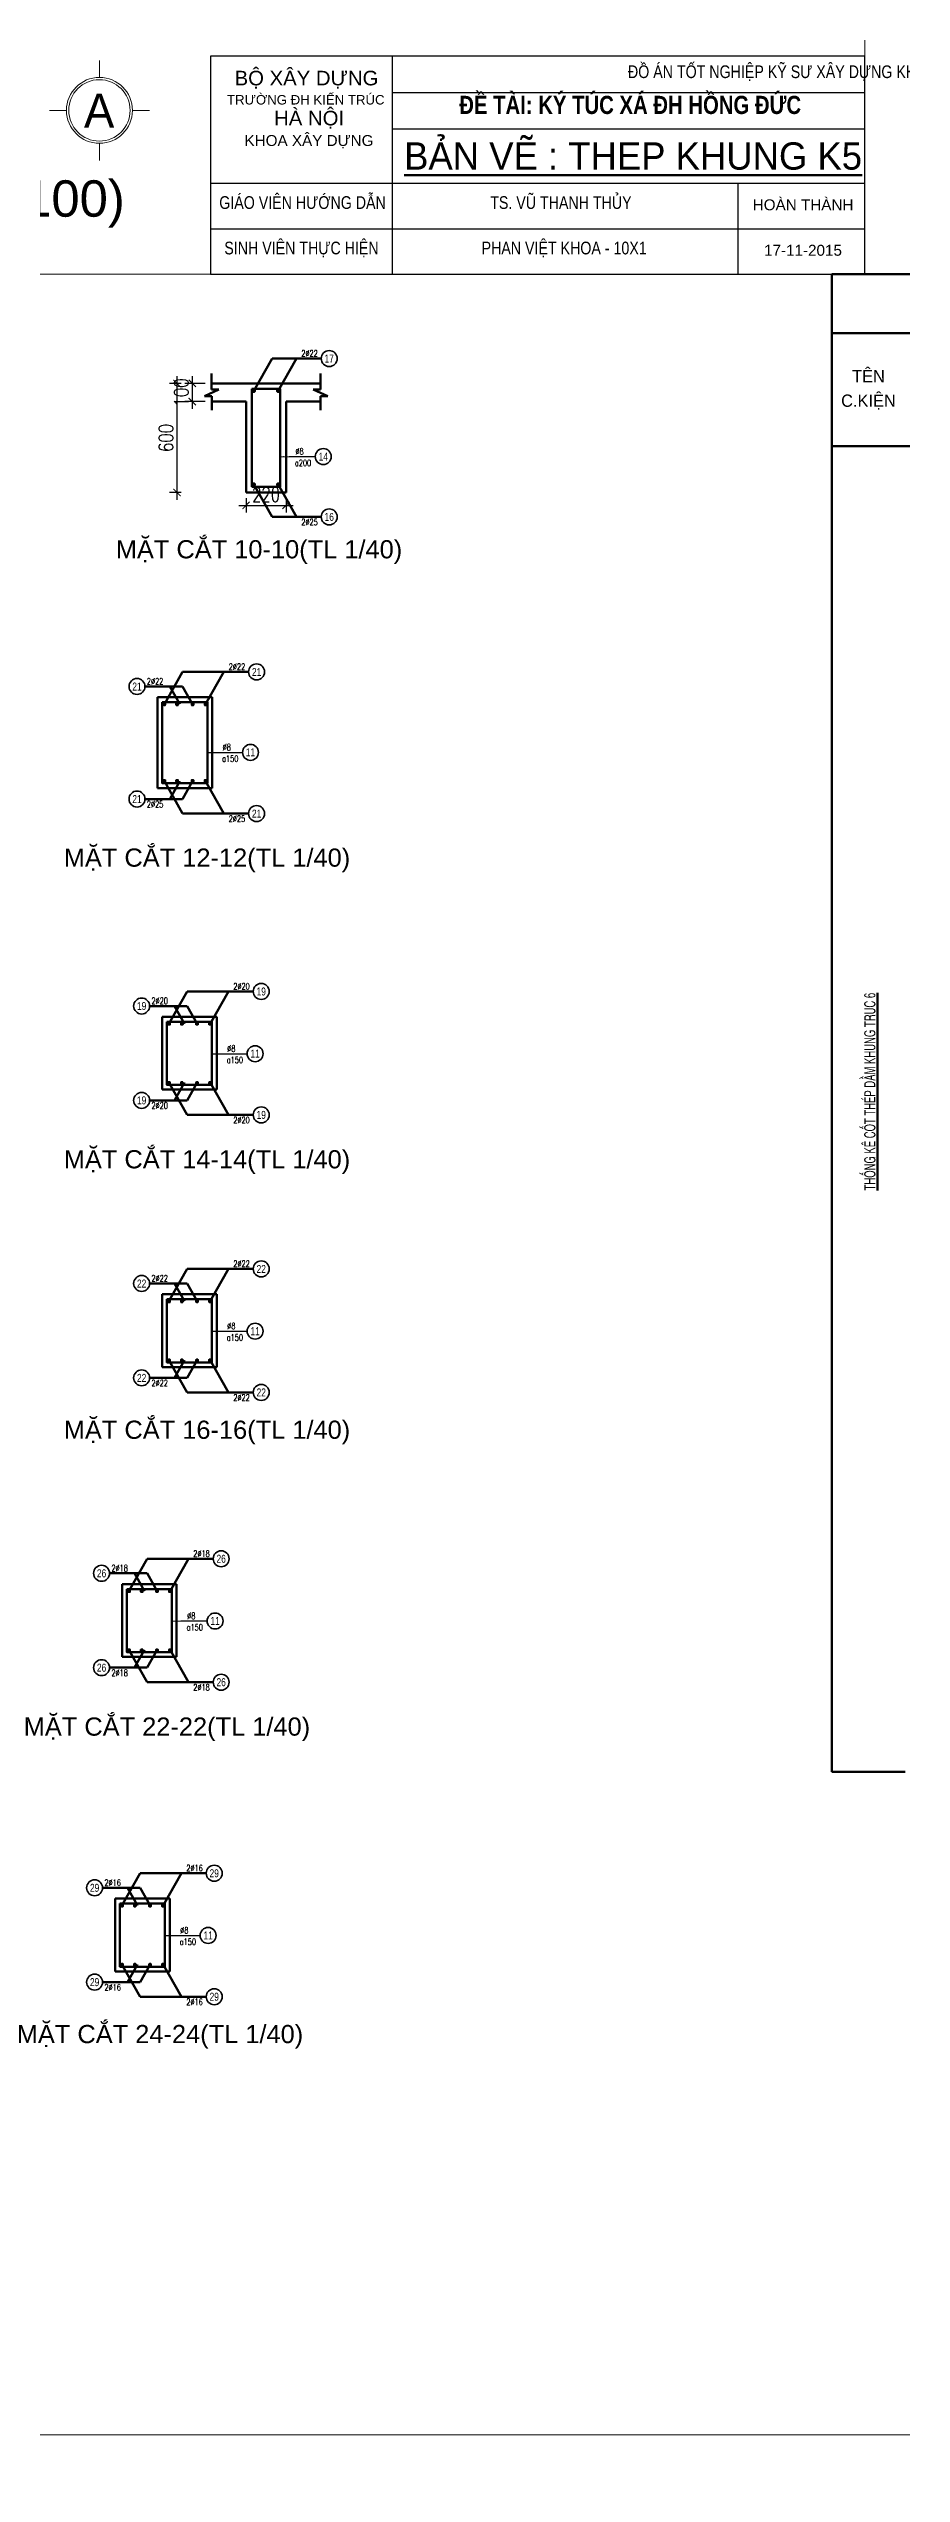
# Model space of a CAD drawing. Header units: millimetres. Extents: x 0 to 8478784, y 0 to 684185.
# Drawn here: x 3876462 to 3888194, y 316371 to 349707 of the extents above; entities that cross this region are included whole.
import ezdxf
from ezdxf.enums import TextEntityAlignment as Align

# ---------------------------------------------------------------- set-up
doc = ezdxf.new("R2010")
doc.units = ezdxf.units.MM
doc.header["$LTSCALE"] = 5000
doc.header["$MEASUREMENT"] = 0
doc.header["$PDMODE"] = 1
doc.header["$PDSIZE"] = -2
doc.linetypes.add('CENTER', pattern=[2, 1.25, -0.25, 0.25, -0.25])
for name, color, linetype, lineweight in [('00-XM.Dim', 8, 'Continuous', 15), ('00-XMT.Axes', 22, 'CENTER', 15), ('00-XMT.Text', 4, 'Continuous', 20), ('01-XMT.Columns', 2, 'Continuous', 25), ('02-XMT.Beams', 94, 'Continuous', 25), ('02-XMT.Beams-Text', 7, 'Continuous', 20), ('02-XMT.Reinforcement', 1, 'Continuous', 40), ('net thay', 7, 'Continuous', 15), ('THEP', 1, 'Continuous', 35)]:
    doc.layers.add(name, color=color, linetype=linetype, lineweight=lineweight)
doc.layers.add('_Text', color=4, linetype='Continuous')
doc.layers.add('NHT-KHUNG TEN', color=253, linetype='Continuous')
doc.styles.add('hoa', font='VHAVAN.TTF', dxfattribs={"width": 0.8})
doc.styles.add('romans.shx', font='romans.shx', dxfattribs={"width": 0.75, "bigfont": 'vns.shx'})
doc.styles.add('S1', font='VHARIAL.TTF', dxfattribs={"height": 200})
doc.styles.add('TEXT', font='VHARIALN.TTF', dxfattribs={"width": 0.75})
doc.styles.add('VNARIALH', font='VHARIAL.TTF')
doc.styles.add('VnAvantH', font='VHAVAN.TTF')
doc.styles.add('vnsimli 0.7', font='vnsimli.shx', dxfattribs={"width": 0.75})
doc.dimstyles.new('XMT 1-1-100', dxfattribs={"dimscale": 100, "dimtxt": 2.5, "dimasz": 1, "dimexe": 1, "dimexo": 0, "dimgap": 0.5, "dimtad": 1, "dimdec": 0, "dimzin": 0, "dimdsep": 46, "dimtxsty": 'vnsimli 0.7', "dimblk": 'ARCHTICK', "dimcen": 1.5, "dimdle": 1, "dimclrd": 8, "dimclre": 8, "dimclrt": 116, "dimadec": 0, "dimazin": 0, "dimtfac": 1, "dimtdec": 0, "dimtofl": 0, "dimtmove": 0, "dimatfit": 3, "dimfxl": 0.18, "dimtolj": 1, "dimtzin": 0, "dimarcsym": 0})

# ---------------------------------------------------------------- blocks, each defined once
blk = doc.blocks.new('00-XMT-Axis symbol')
at = {"layer": '00-XMT.Axes', "linetype": 'Continuous'}
for p, q in [((0, 2.9), (0, 4.4)), ((-2.9, 0), (-4.4, 0)), ((2.9, 0), (4.4, 0)), ((0, -2.9), (0, -4.4))]:
    blk.add_line(p, q, dxfattribs=at)
blk.add_circle((0, 0), 2.9, dxfattribs=at)
at = {"layer": '00-XMT.Axes', "color": 7, "linetype": 'Continuous'}
blk.add_circle((0, 0), 2.7, dxfattribs=at)
at = {"layer": '00-XMT.Text', "color": 7, "style": 'VnAvantH'}
blk.add_attdef('00', text='', height=3, dxfattribs=at).set_placement((0.03, -1.47), align=Align.CENTER)
blk = doc.blocks.new('M')
at = {"layer": '02-XMT.Beams', "lineweight": 100}
for p, q in [((3490440, 786562.5), (3490520, 786599.5)), ((3490479.5, 786687.5), (3490479.5, 786599.5)), ((3490479.5, 786599.5), (3490520, 786599.5)), ((3490480, 786562.5), (3490440, 786562.5)), ((3490480, 786485.5), (3490480, 786562.5)), ((3490480, 786532.5), (3490480, 786485.5))]:
    blk.add_line(p, q, dxfattribs=at)
blk = doc.blocks.new('ttttt')
at = {"layer": 'THEP'}
for p, q in [((-0.42, 0.42), (0.42, -0.42)), ((0.42, 0.42), (-0.42, -0.42)), ((0, 0.6), (0, -0.6)), ((-0.6, 0), (0.6, 0))]:
    blk.add_line(p, q, dxfattribs=at)
at = {"layer": 'THEP', "const_width": 0.1}
blk.add_lwpolyline([(-0.6, 0, 1), (0.6, 0, 1), (-0.6, 0, 1)], format="xyb", dxfattribs=at)
blk = doc.blocks.new('_ArchTick')
at = {"color": 0, "linetype": 'ByBlock', "const_width": 0.15}
blk.add_lwpolyline([(-0.5, -0.5), (0.5, 0.5)], dxfattribs=at)
blk = doc.blocks.new('*D444')
at = {"layer": '02-XMT.Reinforcement', "color": 8, "lineweight": -2, "transparency": 16777216}
for p, q in [((3878619.5, 345103.5), (3878339.75, 345103.5)), ((3878439.75, 345203.5), (3878439.75, 344753.5)), ((3878619.5, 344853.5), (3878339.75, 344853.5))]:
    blk.add_line(p, q, dxfattribs=at)
at = {"layer": 'Defpoints', "color": 0, "lineweight": 100, "transparency": 16777216}
for p in [(3878619.5, 345103.5), (3878439.75, 344853.5), (3878619.5, 344853.5)]:
    blk.add_point(p, dxfattribs=at)
at = {"layer": '02-XMT.Reinforcement', "color": 8, "lineweight": -2, "transparency": 16777216, "xscale": 100, "yscale": 100, "zscale": 100}
for p, rotation in [((3878439.75, 345103.5), 90), ((3878439.75, 344853.5), 270)]:
    blk.add_blockref('_ArchTick', p, dxfattribs=dict(at, rotation=rotation))
at = {"layer": '02-XMT.Reinforcement', "color": 116, "lineweight": 100, "transparency": 16777216, "insert": (3878289.75, 344978.5), "char_height": 200, "attachment_point": 5, "rotation": 90, "style": 'vnsimli 0.7'}
blk.add_mtext('\\A1;100', dxfattribs=at)
blk = doc.blocks.new('*D445')
at = {"layer": '02-XMT.Reinforcement', "color": 8, "lineweight": -2, "transparency": 16777216}
for p, q in [((3879079.5, 343426), (3879829.5, 343426)), ((3879179.5, 343523.25), (3879179.5, 343326)), ((3879729.5, 343523.25), (3879729.5, 343326))]:
    blk.add_line(p, q, dxfattribs=at)
at = {"layer": 'Defpoints', "color": 0, "lineweight": 100, "transparency": 16777216}
for p in [(3879179.5, 343523.25), (3879729.5, 343523.25), (3879729.5, 343426)]:
    blk.add_point(p, dxfattribs=at)
at = {"layer": '02-XMT.Reinforcement', "color": 8, "lineweight": -2, "transparency": 16777216, "xscale": 100, "yscale": 100, "zscale": 100, "rotation": 180}
blk.add_blockref('_ArchTick', (3879179.5, 343426), dxfattribs=at)
at = {"layer": '02-XMT.Reinforcement', "color": 8, "lineweight": -2, "transparency": 16777216, "xscale": 100, "yscale": 100, "zscale": 100}
blk.add_blockref('_ArchTick', (3879729.5, 343426), dxfattribs=at)
at = {"layer": '02-XMT.Reinforcement', "color": 116, "lineweight": 100, "transparency": 16777216, "insert": (3879454.5, 343576), "char_height": 200, "attachment_point": 5, "style": 'vnsimli 0.7'}
blk.add_mtext('\\A1;220', dxfattribs=at)
blk = doc.blocks.new('*D446')
at = {"layer": '02-XMT.Reinforcement', "color": 8, "lineweight": -2, "transparency": 16777216}
for p, q in [((3878289, 345102.75), (3878128.75, 345102.75)), ((3878228.75, 345202.75), (3878228.75, 343503.5)), ((3878289, 343603.5), (3878128.75, 343603.5))]:
    blk.add_line(p, q, dxfattribs=at)
at = {"layer": 'Defpoints', "color": 0, "lineweight": 100, "transparency": 16777216}
for p in [(3878289, 345102.75), (3878228.75, 343603.5), (3878289, 343603.5)]:
    blk.add_point(p, dxfattribs=at)
at = {"layer": '02-XMT.Reinforcement', "color": 8, "lineweight": -2, "transparency": 16777216, "xscale": 100, "yscale": 100, "zscale": 100}
for p, rotation in [((3878228.75, 345102.75), 90), ((3878228.75, 343603.5), 270)]:
    blk.add_blockref('_ArchTick', p, dxfattribs=dict(at, rotation=rotation))
at = {"layer": '02-XMT.Reinforcement', "color": 116, "lineweight": 100, "transparency": 16777216, "insert": (3878078.75, 344353.125), "char_height": 200, "attachment_point": 5, "rotation": 90, "style": 'vnsimli 0.7'}
blk.add_mtext('\\A1;600', dxfattribs=at)
blk = doc.blocks.new('dk2')
at = {"color": 8}
blk.add_circle((312, 0), 312, dxfattribs=at)
at = {"layer": '00-XMT.Text', "color": 3, "style": 'romans.shx', "width": 0.75}
for tag, p in [('DK', (-678, 106)), ('KC', (-797, -372))]:
    blk.add_attdef(tag, p, '', height=250, dxfattribs=at)
at = {"layer": '00-XMT.Text', "color": 7, "style": 'VNARIALH', "width": 0.75}
blk.add_attdef('SH', text='', height=312, dxfattribs=at).set_placement((312, 0), align=Align.MIDDLE)
blk = doc.blocks.new('n')
at = {"layer": '01-XMT.Columns', "lineweight": 100}
for p, q in [((3489564, 779473.5), (3489864, 779473.5)), ((3489564, 778973.5), (3489564, 779473.5)), ((3489864, 779473.5), (3489864, 778973.5)), ((3489864, 778973.5), (3489564, 778973.5))]:
    blk.add_line(p, q, dxfattribs=at)
blk = doc.blocks.new('mk')
at = {"layer": '02-XMT.Beams', "color": 2, "lineweight": 100}
for p, q in [((3490207, 779473.5), (3490507, 779473.5)), ((3490207, 779073.5), (3490207, 779473.5)), ((3490507, 779473.5), (3490507, 779073.5)), ((3490507, 779073.5), (3490207, 779073.5))]:
    blk.add_line(p, q, dxfattribs=at)

msp = doc.modelspace()

# ---------------------------------------------------------------- linework, layer by layer
at = {"layer": '00-XMT.Text', "lineweight": 100}
for p, q in [((3887233.5, 346603.5), (3899991, 346603.5)), ((3887233.5, 346603.5), (3887233.5, 326016)), ((3887233.5, 345793.5), (3899991, 345793.5)), ((3887233.5, 344241), (3899991, 344241)), ((3888246, 326016), (3887233.5, 326016))]:
    msp.add_line(p, q, dxfattribs=at)
at = {"layer": '02-XMT.Beams', "lineweight": 100}
for p, q in [((3879179.5, 345103.5), (3878707, 345103.5)), ((3879179.5, 345103.5), (3879729.5, 345103.5)), ((3879729.5, 345103.5), (3880202, 345103.5)), ((3879179.5, 344853.5), (3878707, 344853.5)), ((3879179.5, 343603.5), (3879179.5, 344853.5)), ((3879729.5, 344853.5), (3879729.5, 343603.5)), ((3879729.5, 344853.5), (3880202, 344853.5)), ((3879729.5, 343603.5), (3879179.5, 343603.5))]:
    msp.add_line(p, q, dxfattribs=at)
at = {"layer": '02-XMT.Beams', "linetype": 'Continuous', "lineweight": 15}
for points in [[(3857991, 346603.5), (3857991, 388603.5), (3887691, 388603.5), (3887691, 346603.5)], [(3899991, 316903.5), (3857991, 316903.5), (3857991, 346603.5), (3899991, 346603.5)]]:
    msp.add_lwpolyline(points, close=True, dxfattribs=at)
at = {"layer": '02-XMT.Beams-Text', "lineweight": 100}
for p, q in [((3879287, 344999.7), (3879538.2, 345444.5)), ((3879538.2, 345444.5), (3880213.5, 345444.5)), ((3879620.8, 344999.7), (3879872, 345444.5)), ((3879287, 343712.2), (3879538.2, 343267.5)), ((3879620.8, 343712.2), (3879872, 343267.5)), ((3879538.2, 343267.5), (3880213.5, 343267.5)), ((3878055.8, 340691.7), (3878307, 341136.5)), ((3878307, 341136.5), (3879214.8, 341136.5)), ((3878622, 340691.7), (3878873.2, 341136.5)), ((3878306.2, 340936.5), (3877789.7, 340936.5)), ((3878269.5, 340691.7), (3878131.2, 340936.5)), ((3878444.5, 340691.7), (3878306.2, 340936.5)), ((3878306.2, 339389.5), (3877789.7, 339389.5)), ((3878055.8, 339634.2), (3878307, 339189.5)), ((3878269.5, 339634.2), (3878131.2, 339389.5)), ((3878444.5, 339634.2), (3878306.2, 339389.5)), ((3878622, 339634.2), (3878873.2, 339189.5)), ((3878307, 339189.5), (3879214.8, 339189.5)), ((3878119.5, 336299.2), (3878370.8, 336744)), ((3878370.8, 336744), (3879278.5, 336744)), ((3878685.8, 336299.2), (3878937, 336744)), ((3878370, 336544), (3877853.5, 336544)), ((3878333.2, 336299.2), (3878195, 336544)), ((3878508.3, 336299.2), (3878370, 336544)), ((3878119.5, 335491.7), (3878370.8, 335047)), ((3878333.2, 335491.7), (3878195, 335247)), ((3878508.3, 335491.7), (3878370, 335247)), ((3878685.8, 335491.7), (3878937, 335047)), ((3878370, 335247), (3877853.5, 335247)), ((3878370.8, 335047), (3879278.5, 335047)), ((3878370, 332729.7), (3877853.5, 332729.7)), ((3878119.5, 332485), (3878370.8, 332929.8)), ((3878333.2, 332485), (3878195, 332729.7)), ((3878508.3, 332485), (3878370, 332729.7)), ((3878370.8, 332929.8), (3879278.5, 332929.8)), ((3878685.8, 332485), (3878937, 332929.8)), ((3878370, 331432.7), (3877853.5, 331432.7)), ((3878119.5, 331677.5), (3878370.8, 331232.7)), ((3878333.2, 331677.5), (3878195, 331432.7)), ((3878508.3, 331677.5), (3878370, 331432.7)), ((3878685.8, 331677.5), (3878937, 331232.7)), ((3878370.8, 331232.7), (3879278.5, 331232.7)), ((3877819, 328745.5), (3877302.5, 328745.5)), ((3877568.5, 328500.7), (3877819.8, 328945.5)), ((3877782.2, 328500.7), (3877644, 328745.5)), ((3877957.3, 328500.7), (3877819, 328745.5)), ((3877819.8, 328945.5), (3878727.5, 328945.5)), ((3878134.8, 328500.7), (3878386, 328945.5)), ((3877568.5, 327693.2), (3877819.8, 327248.5)), ((3877782.2, 327693.2), (3877644, 327448.5)), ((3877957.3, 327693.2), (3877819, 327448.5)), ((3878134.8, 327693.2), (3878386, 327248.5)), ((3877819, 327448.5), (3877302.5, 327448.5)), ((3877819.8, 327248.5), (3878727.5, 327248.5)), ((3877723.5, 324422.2), (3877207, 324422.2)), ((3877473, 324177.5), (3877724.2, 324622.2)), ((3877686.7, 324177.5), (3877548.5, 324422.2)), ((3877861.8, 324177.5), (3877723.5, 324422.2)), ((3877724.2, 324622.2), (3878632, 324622.2)), ((3878039.2, 324177.5), (3878290.5, 324622.2)), ((3877473, 323370), (3877724.2, 322925.2)), ((3877686.7, 323370), (3877548.5, 323125.2)), ((3877861.8, 323370), (3877723.5, 323125.2)), ((3878039.2, 323370), (3878290.5, 322925.2)), ((3877723.5, 323125.2), (3877207, 323125.2)), ((3877724.2, 322925.2), (3878632, 322925.2))]:
    msp.add_line(p, q, dxfattribs=at)
at = {"layer": '02-XMT.Reinforcement', "lineweight": 100}
for p, q in [((3879650.8, 345029.8), (3879257, 345029.8)), ((3879257, 343682.2), (3879257, 345029.8)), ((3879650.8, 343682.2), (3879650.8, 345029.8)), ((3879257, 343682.2), (3879650.8, 343682.2))]:
    msp.add_line(p, q, dxfattribs=at)
for points in [[(3878025.8, 340720.5), (3878649.5, 340720.5), (3878649.5, 339608), (3878025.8, 339608)], [(3878092, 336328), (3878708.2, 336328), (3878708.2, 335459.2), (3878092, 335459.2)], [(3878092, 336328), (3878708.2, 336328), (3878708.2, 335459.2), (3878092, 335459.2)], [(3878092, 332513.8), (3878708.2, 332513.8), (3878708.2, 331645), (3878092, 331645)], [(3878092, 332513.8), (3878708.2, 332513.8), (3878708.2, 331645), (3878092, 331645)], [(3877541, 328529.5), (3878157.2, 328529.5), (3878157.2, 327660.8), (3877541, 327660.8)], [(3877541, 328529.5), (3878157.2, 328529.5), (3878157.2, 327660.8), (3877541, 327660.8)], [(3877445.5, 324206.2), (3878061.8, 324206.2), (3878061.8, 323337.5), (3877445.5, 323337.5)], [(3877445.5, 324206.2), (3878061.8, 324206.2), (3878061.8, 323337.5), (3877445.5, 323337.5)]]:
    msp.add_lwpolyline(points, close=True, dxfattribs=at)
at = {"layer": 'net thay', "linetype": 'CENTER', "lineweight": 15}
msp.add_circle((3911642, 421190.5), 262994, dxfattribs=at)
at = {"layer": 'NHT-KHUNG TEN'}
msp.add_lwpolyline([(3878691, 346603.5), (3887691, 346603.5), (3887691, 349603.5), (3878691, 349603.5)], close=True, dxfattribs=at)
for points in [[(3881191, 349603.5), (3881191, 346603.5)], [(3881191, 349603.5), (3881191, 346603.5)], [(3881191, 349103.5), (3887691, 349103.5)], [(3881191, 348603.5), (3887691, 348603.5)], [(3878691, 347853.5), (3887691, 347853.5)], [(3885941, 347853.5), (3885941, 346603.5)], [(3878691, 347228.5), (3887691, 347228.5)]]:
    msp.add_lwpolyline(points, dxfattribs=at)

# ---------------------------------------------------------------- block references
at = {"layer": '00-XM.Dim', "linetype": 'CENTER', "lineweight": 15}
ref = msp.add_blockref('00-XMT-Axis symbol', (3877163, 348856.4), dxfattribs=dict(at, xscale=156.25, yscale=156.25, zscale=156.25, rotation=180))
ref.add_attrib('00', 'A', dxfattribs={"layer": '00-XMT.Text', "color": 7, "height": 468.8, "style": 'VnAvantH'}).set_placement((3877159, 348617.6), align=Align.CENTER)
ref = msp.add_blockref('00-XMT-Axis symbol', (3877163, 348856.4), dxfattribs=dict(at, xscale=156.25, yscale=156.25, zscale=156.25, rotation=180))
ref.add_attrib('00', 'A', dxfattribs={"layer": '00-XMT.Text', "color": 7, "height": 468.8, "style": 'VnAvantH'}).set_placement((3877159, 348617.6), align=Align.CENTER)
at = {"layer": '02-XMT.Beams', "lineweight": 100, "yscale": 2.5, "zscale": 2.5}
for p, xscale in [((-4847493, -1621477.8), 2.5), ((12606402, -1621477.8), -2.5)]:
    msp.add_blockref('M', p, dxfattribs=dict(at, xscale=xscale))
at = {"layer": '02-XMT.Reinforcement', "lineweight": 100, "xscale": 2.5, "yscale": 2.5, "zscale": 2.5}
for name, p in [('n', (-4845948, -1607895.8)), ('mk', (-4847491.8, -1612288.2)), ('mk', (-4847491.8, -1616102.5)), ('mk', (-4848042.8, -1620086.8)), ('mk', (-4848138.2, -1624410))]:
    msp.add_blockref(name, p, dxfattribs=at)
at = {"layer": 'THEP'}
ref = msp.add_blockref('dk2', (3880213.5, 345444.5), dxfattribs=dict(at, xscale=0.3519990001805127, yscale=0.3519990000058897, zscale=0.351999))
ref.add_attrib('SH', '17', dxfattribs={"layer": '00-XMT.Text', "color": 7, "height": 110, "style": 'VNARIALH', "width": 0.75}).set_placement((3880323.5, 345444.5), align=Align.MIDDLE)
ref.add_attrib('DK', '2%%c22', (3879939.9, 345471.5), dxfattribs={"layer": '00-XMT.Text', "color": 3, "height": 88, "style": 'romans.shx', "width": 0.75})
at = {"layer": 'THEP', "color": 6, "xscale": 41.87076923064888, "yscale": 41.87076923064888, "zscale": 41.87076923064888, "rotation": 359.9999999566698}
for p in [(3879287, 344999.7), (3879620.8, 344999.7), (3879287, 343713.5), (3879620.8, 343713.5), (3878055.8, 340691.7), (3878230.8, 340691.7), (3878444.5, 340691.7), (3878622, 340691.7), (3878055.8, 339638), (3878230.8, 339638), (3878444.5, 339638), (3878622, 339638), (3878122, 336299.2), (3878297, 336299.2), (3878505.6, 336299.2), (3878683.1, 336299.2), (3878122, 335485.5), (3878297, 335485.5), (3878505.6, 335485.5), (3878683.1, 335485.5), (3878122, 332485), (3878297, 332485), (3878505.6, 332485), (3878683.1, 332485), (3878122, 331671.2), (3878297, 331671.2), (3878505.6, 331671.2), (3878683.1, 331671.2), (3877571, 328500.7), (3877746, 328500.7), (3877954.6, 328500.7), (3878132.1, 328500.7), (3877571, 327687), (3877746, 327687), (3877954.6, 327687), (3878132.1, 327687), (3877475.5, 324177.5), (3877650.5, 324177.5), (3877859.1, 324177.5), (3878036.6, 324177.5), (3877475.5, 323363.8), (3877650.5, 323363.8), (3877859.1, 323363.8), (3878036.6, 323363.8)]:
    msp.add_blockref('ttttt', p, dxfattribs=at)
at = {"layer": 'THEP'}
ref = msp.add_blockref('dk2', (3880132, 344096.8), dxfattribs=dict(at, xscale=0.3519990001805127, yscale=0.3519990000058897, zscale=0.351999))
ref.add_attrib('SH', '14', dxfattribs={"layer": '00-XMT.Text', "color": 7, "height": 110, "style": 'VNARIALH', "width": 0.75}).set_placement((3880242, 344096.8), align=Align.MIDDLE)
ref.add_attrib('DK', '%%c8', (3879858.4, 344123.8), dxfattribs={"layer": '00-XMT.Text', "color": 3, "height": 88, "style": 'romans.shx', "width": 0.75})
ref.add_attrib('KC', 'a200', (3879851.5, 343966), dxfattribs={"layer": '00-XMT.Text', "color": 3, "height": 88, "style": 'romans.shx', "width": 0.75})
ref = msp.add_blockref('dk2', (3880213.5, 343267.5), dxfattribs=dict(at, xscale=-0.3519990001805127, yscale=0.351998999947682, zscale=0.351999, rotation=180))
ref.add_attrib('SH', '16', dxfattribs={"layer": '00-XMT.Text', "color": 7, "height": 110, "style": 'VNARIALH', "width": 0.75}).set_placement((3880323.5, 343267.5), align=Align.MIDDLE)
ref.add_attrib('DK', '2%%c25', (3879939.9, 343152.5), dxfattribs={"layer": '00-XMT.Text', "color": 3, "height": 88, "style": 'romans.shx', "width": 0.75})
ref = msp.add_blockref('dk2', (3877789.7, 340936.5), dxfattribs=dict(at, xscale=-0.3519990015774965, yscale=0.3519990001805127, zscale=0.351999))
ref.add_attrib('SH', '21', dxfattribs={"layer": '00-XMT.Text', "color": 7, "height": 110, "style": 'VNARIALH', "width": 0.75}).set_placement((3877679.7, 340936.5), align=Align.MIDDLE)
ref.add_attrib('DK', '2%%c22', (3877815, 340963.5), dxfattribs={"layer": '00-XMT.Text', "color": 3, "height": 88, "style": 'romans.shx', "width": 0.75})
ref = msp.add_blockref('dk2', (3879214.8, 341136.5), dxfattribs=dict(at, xscale=0.351999000646174, yscale=0.3519990001805127, zscale=0.351999))
ref.add_attrib('SH', '21', dxfattribs={"layer": '00-XMT.Text', "color": 7, "height": 110, "style": 'VNARIALH', "width": 0.75}).set_placement((3879324.7, 341136.5), align=Align.MIDDLE)
ref.add_attrib('DK', '2%%c22', (3878941.1, 341163.5), dxfattribs={"layer": '00-XMT.Text', "color": 3, "height": 88, "style": 'romans.shx', "width": 0.75})
ref = msp.add_blockref('dk2', (3879130.8, 340031), dxfattribs=dict(at, xscale=0.351999000646174, yscale=0.3519990001805127, zscale=0.351999))
ref.add_attrib('SH', '11', dxfattribs={"layer": '00-XMT.Text', "color": 7, "height": 110, "style": 'VNARIALH', "width": 0.75}).set_placement((3879240.7, 340031), align=Align.MIDDLE)
ref.add_attrib('DK', '%%c8', (3878857.1, 340058), dxfattribs={"layer": '00-XMT.Text', "color": 3, "height": 88, "style": 'romans.shx', "width": 0.75})
ref.add_attrib('KC', 'a150', (3878850.3, 339900.2), dxfattribs={"layer": '00-XMT.Text', "color": 3, "height": 88, "style": 'romans.shx', "width": 0.75})
ref = msp.add_blockref('dk2', (3877789.7, 339389.5), dxfattribs=dict(at, xscale=0.3519990015774965, yscale=0.3519990004133433, zscale=0.351999, rotation=180))
ref.add_attrib('SH', '21', dxfattribs={"layer": '00-XMT.Text', "color": 7, "height": 110, "style": 'VNARIALH', "width": 0.75}).set_placement((3877679.7, 339389.5), align=Align.MIDDLE)
ref.add_attrib('DK', '2%%c25', (3877815, 339274.5), dxfattribs={"layer": '00-XMT.Text', "color": 3, "height": 88, "style": 'romans.shx', "width": 0.75})
ref = msp.add_blockref('dk2', (3879214.8, 339189.5), dxfattribs=dict(at, xscale=-0.351999000646174, yscale=0.3519990004133433, zscale=0.351999, rotation=180))
ref.add_attrib('SH', '21', dxfattribs={"layer": '00-XMT.Text', "color": 7, "height": 110, "style": 'VNARIALH', "width": 0.75}).set_placement((3879324.7, 339189.5), align=Align.MIDDLE)
ref.add_attrib('DK', '2%%c25', (3878941.1, 339074.5), dxfattribs={"layer": '00-XMT.Text', "color": 3, "height": 88, "style": 'romans.shx', "width": 0.75})
ref = msp.add_blockref('dk2', (3879278.5, 336744), dxfattribs=dict(at, xscale=0.351999000646174, yscale=0.3519990001805127, zscale=0.351999))
ref.add_attrib('SH', '19', dxfattribs={"layer": '00-XMT.Text', "color": 7, "height": 110, "style": 'VNARIALH', "width": 0.75}).set_placement((3879388.5, 336744), align=Align.MIDDLE)
ref.add_attrib('DK', '2%%c20', (3879004.9, 336771), dxfattribs={"layer": '00-XMT.Text', "color": 3, "height": 88, "style": 'romans.shx', "width": 0.75})
ref = msp.add_blockref('dk2', (3877853.5, 336544), dxfattribs=dict(at, xscale=-0.3519990015774965, yscale=0.3519990001805127, zscale=0.351999))
ref.add_attrib('SH', '19', dxfattribs={"layer": '00-XMT.Text', "color": 7, "height": 110, "style": 'VNARIALH', "width": 0.75}).set_placement((3877743.5, 336544), align=Align.MIDDLE)
ref.add_attrib('DK', '2%%c20', (3877878.8, 336571), dxfattribs={"layer": '00-XMT.Text', "color": 3, "height": 88, "style": 'romans.shx', "width": 0.75})
ref = msp.add_blockref('dk2', (3879194.5, 335888.5), dxfattribs=dict(at, xscale=0.351999000646174, yscale=0.3519990001805127, zscale=0.351999))
ref.add_attrib('SH', '11', dxfattribs={"layer": '00-XMT.Text', "color": 7, "height": 110, "style": 'VNARIALH', "width": 0.75}).set_placement((3879304.5, 335888.5), align=Align.MIDDLE)
ref.add_attrib('DK', '%%c8', (3878920.9, 335915.5), dxfattribs={"layer": '00-XMT.Text', "color": 3, "height": 88, "style": 'romans.shx', "width": 0.75})
ref.add_attrib('KC', 'a150', (3878914, 335757.7), dxfattribs={"layer": '00-XMT.Text', "color": 3, "height": 88, "style": 'romans.shx', "width": 0.75})
ref = msp.add_blockref('dk2', (3877853.5, 335247), dxfattribs=dict(at, xscale=0.3519990015774965, yscale=0.3519990004133433, zscale=0.351999, rotation=180))
ref.add_attrib('SH', '19', dxfattribs={"layer": '00-XMT.Text', "color": 7, "height": 110, "style": 'VNARIALH', "width": 0.75}).set_placement((3877743.5, 335247), align=Align.MIDDLE)
ref.add_attrib('DK', '2%%c20', (3877878.8, 335132), dxfattribs={"layer": '00-XMT.Text', "color": 3, "height": 88, "style": 'romans.shx', "width": 0.75})
ref = msp.add_blockref('dk2', (3879278.5, 335047), dxfattribs=dict(at, xscale=-0.351999000646174, yscale=0.3519990004133433, zscale=0.351999, rotation=180))
ref.add_attrib('SH', '19', dxfattribs={"layer": '00-XMT.Text', "color": 7, "height": 110, "style": 'VNARIALH', "width": 0.75}).set_placement((3879388.5, 335047), align=Align.MIDDLE)
ref.add_attrib('DK', '2%%c20', (3879004.9, 334932), dxfattribs={"layer": '00-XMT.Text', "color": 3, "height": 88, "style": 'romans.shx', "width": 0.75})
ref = msp.add_blockref('dk2', (3879278.5, 332929.8), dxfattribs=dict(at, xscale=0.351999000646174, yscale=0.3519990001805127, zscale=0.351999))
ref.add_attrib('SH', '22', dxfattribs={"layer": '00-XMT.Text', "color": 7, "height": 110, "style": 'VNARIALH', "width": 0.75}).set_placement((3879388.5, 332929.8), align=Align.MIDDLE)
ref.add_attrib('DK', '2%%c22', (3879004.9, 332956.8), dxfattribs={"layer": '00-XMT.Text', "color": 3, "height": 88, "style": 'romans.shx', "width": 0.75})
ref = msp.add_blockref('dk2', (3877853.5, 332729.7), dxfattribs=dict(at, xscale=-0.3519990015774965, yscale=0.3519990001805127, zscale=0.351999))
ref.add_attrib('SH', '22', dxfattribs={"layer": '00-XMT.Text', "color": 7, "height": 110, "style": 'VNARIALH', "width": 0.75}).set_placement((3877743.5, 332729.7), align=Align.MIDDLE)
ref.add_attrib('DK', '2%%c22', (3877878.8, 332756.8), dxfattribs={"layer": '00-XMT.Text', "color": 3, "height": 88, "style": 'romans.shx', "width": 0.75})
ref = msp.add_blockref('dk2', (3879194.5, 332074.2), dxfattribs=dict(at, xscale=0.351999000646174, yscale=0.3519990001805127, zscale=0.351999))
ref.add_attrib('SH', '11', dxfattribs={"layer": '00-XMT.Text', "color": 7, "height": 110, "style": 'VNARIALH', "width": 0.75}).set_placement((3879304.5, 332074.2), align=Align.MIDDLE)
ref.add_attrib('DK', '%%c8', (3878920.9, 332101.2), dxfattribs={"layer": '00-XMT.Text', "color": 3, "height": 88, "style": 'romans.shx', "width": 0.75})
ref.add_attrib('KC', 'a150', (3878914, 331943.5), dxfattribs={"layer": '00-XMT.Text', "color": 3, "height": 88, "style": 'romans.shx', "width": 0.75})
ref = msp.add_blockref('dk2', (3877853.5, 331432.7), dxfattribs=dict(at, xscale=0.3519990015774965, yscale=0.3519990004133433, zscale=0.351999, rotation=180))
ref.add_attrib('SH', '22', dxfattribs={"layer": '00-XMT.Text', "color": 7, "height": 110, "style": 'VNARIALH', "width": 0.75}).set_placement((3877743.5, 331432.7), align=Align.MIDDLE)
ref.add_attrib('DK', '2%%c22', (3877878.8, 331317.8), dxfattribs={"layer": '00-XMT.Text', "color": 3, "height": 88, "style": 'romans.shx', "width": 0.75})
ref = msp.add_blockref('dk2', (3879278.5, 331232.7), dxfattribs=dict(at, xscale=-0.351999000646174, yscale=0.3519990004133433, zscale=0.351999, rotation=180))
ref.add_attrib('SH', '22', dxfattribs={"layer": '00-XMT.Text', "color": 7, "height": 110, "style": 'VNARIALH', "width": 0.75}).set_placement((3879388.5, 331232.7), align=Align.MIDDLE)
ref.add_attrib('DK', '2%%c22', (3879004.9, 331117.8), dxfattribs={"layer": '00-XMT.Text', "color": 3, "height": 88, "style": 'romans.shx', "width": 0.75})
ref = msp.add_blockref('dk2', (3878727.5, 328945.5), dxfattribs=dict(at, xscale=0.351999000646174, yscale=0.3519990001805127, zscale=0.351999))
ref.add_attrib('SH', '26', dxfattribs={"layer": '00-XMT.Text', "color": 7, "height": 110, "style": 'VNARIALH', "width": 0.75}).set_placement((3878837.5, 328945.5), align=Align.MIDDLE)
ref.add_attrib('DK', '2%%c18', (3878453.9, 328972.5), dxfattribs={"layer": '00-XMT.Text', "color": 3, "height": 88, "style": 'romans.shx', "width": 0.75})
ref = msp.add_blockref('dk2', (3877302.5, 328745.5), dxfattribs=dict(at, xscale=-0.3519990015774965, yscale=0.3519990001805127, zscale=0.351999))
ref.add_attrib('SH', '26', dxfattribs={"layer": '00-XMT.Text', "color": 7, "height": 110, "style": 'VNARIALH', "width": 0.75}).set_placement((3877192.5, 328745.5), align=Align.MIDDLE)
ref.add_attrib('DK', '2%%c18', (3877327.8, 328772.5), dxfattribs={"layer": '00-XMT.Text', "color": 3, "height": 88, "style": 'romans.shx', "width": 0.75})
ref = msp.add_blockref('dk2', (3878643.5, 328090), dxfattribs=dict(at, xscale=0.351999000646174, yscale=0.3519990001805127, zscale=0.351999))
ref.add_attrib('SH', '11', dxfattribs={"layer": '00-XMT.Text', "color": 7, "height": 110, "style": 'VNARIALH', "width": 0.75}).set_placement((3878753.5, 328090), align=Align.MIDDLE)
ref.add_attrib('DK', '%%c8', (3878369.9, 328117), dxfattribs={"layer": '00-XMT.Text', "color": 3, "height": 88, "style": 'romans.shx', "width": 0.75})
ref.add_attrib('KC', 'a150', (3878363, 327959.2), dxfattribs={"layer": '00-XMT.Text', "color": 3, "height": 88, "style": 'romans.shx', "width": 0.75})
ref = msp.add_blockref('dk2', (3877302.5, 327448.5), dxfattribs=dict(at, xscale=0.3519990015774965, yscale=0.3519990004133433, zscale=0.351999, rotation=180))
ref.add_attrib('SH', '26', dxfattribs={"layer": '00-XMT.Text', "color": 7, "height": 110, "style": 'VNARIALH', "width": 0.75}).set_placement((3877192.5, 327448.5), align=Align.MIDDLE)
ref.add_attrib('DK', '2%%c18', (3877327.8, 327333.5), dxfattribs={"layer": '00-XMT.Text', "color": 3, "height": 88, "style": 'romans.shx', "width": 0.75})
ref = msp.add_blockref('dk2', (3878727.5, 327248.5), dxfattribs=dict(at, xscale=-0.351999000646174, yscale=0.3519990004133433, zscale=0.351999, rotation=180))
ref.add_attrib('SH', '26', dxfattribs={"layer": '00-XMT.Text', "color": 7, "height": 110, "style": 'VNARIALH', "width": 0.75}).set_placement((3878837.5, 327248.5), align=Align.MIDDLE)
ref.add_attrib('DK', '2%%c18', (3878453.9, 327133.5), dxfattribs={"layer": '00-XMT.Text', "color": 3, "height": 88, "style": 'romans.shx', "width": 0.75})
ref = msp.add_blockref('dk2', (3878632, 324622.2), dxfattribs=dict(at, xscale=0.351999000646174, yscale=0.3519990001805127, zscale=0.351999))
ref.add_attrib('SH', '29', dxfattribs={"layer": '00-XMT.Text', "color": 7, "height": 110, "style": 'VNARIALH', "width": 0.75}).set_placement((3878742, 324622.2), align=Align.MIDDLE)
ref.add_attrib('DK', '2%%c16', (3878358.4, 324649.3), dxfattribs={"layer": '00-XMT.Text', "color": 3, "height": 88, "style": 'romans.shx', "width": 0.75})
ref = msp.add_blockref('dk2', (3877207, 324422.2), dxfattribs=dict(at, xscale=-0.3519990015774965, yscale=0.3519990001805127, zscale=0.351999))
ref.add_attrib('SH', '29', dxfattribs={"layer": '00-XMT.Text', "color": 7, "height": 110, "style": 'VNARIALH', "width": 0.75}).set_placement((3877097, 324422.2), align=Align.MIDDLE)
ref.add_attrib('DK', '2%%c16', (3877232.3, 324449.3), dxfattribs={"layer": '00-XMT.Text', "color": 3, "height": 88, "style": 'romans.shx', "width": 0.75})
ref = msp.add_blockref('dk2', (3878548, 323766.8), dxfattribs=dict(at, xscale=0.351999000646174, yscale=0.3519990001805127, zscale=0.351999))
ref.add_attrib('SH', '11', dxfattribs={"layer": '00-XMT.Text', "color": 7, "height": 110, "style": 'VNARIALH', "width": 0.75}).set_placement((3878658, 323766.8), align=Align.MIDDLE)
ref.add_attrib('DK', '%%c8', (3878274.4, 323793.8), dxfattribs={"layer": '00-XMT.Text', "color": 3, "height": 88, "style": 'romans.shx', "width": 0.75})
ref.add_attrib('KC', 'a150', (3878267.5, 323636), dxfattribs={"layer": '00-XMT.Text', "color": 3, "height": 88, "style": 'romans.shx', "width": 0.75})
ref = msp.add_blockref('dk2', (3877207, 323125.2), dxfattribs=dict(at, xscale=0.3519990015774965, yscale=0.3519990004133433, zscale=0.351999, rotation=180))
ref.add_attrib('SH', '29', dxfattribs={"layer": '00-XMT.Text', "color": 7, "height": 110, "style": 'VNARIALH', "width": 0.75}).set_placement((3877097, 323125.2), align=Align.MIDDLE)
ref.add_attrib('DK', '2%%c16', (3877232.3, 323010.3), dxfattribs={"layer": '00-XMT.Text', "color": 3, "height": 88, "style": 'romans.shx', "width": 0.75})
ref = msp.add_blockref('dk2', (3878632, 322925.2), dxfattribs=dict(at, xscale=-0.351999000646174, yscale=0.3519990004133433, zscale=0.351999, rotation=180))
ref.add_attrib('SH', '29', dxfattribs={"layer": '00-XMT.Text', "color": 7, "height": 110, "style": 'VNARIALH', "width": 0.75}).set_placement((3878742, 322925.2), align=Align.MIDDLE)
ref.add_attrib('DK', '2%%c16', (3878358.4, 322810.3), dxfattribs={"layer": '00-XMT.Text', "color": 3, "height": 88, "style": 'romans.shx', "width": 0.75})

# ---------------------------------------------------------------- texts
at = {"layer": '00-XMT.Text', "lineweight": 100, "style": 'hoa'}
for s, p in [('Tªn', (3887739.7, 345118.5)), ('C.kiÖn', (3887739.7, 344781))]:
    msp.add_text(s, height=168.75, dxfattribs=at).set_placement(p, align=Align.CENTER)
at = {"layer": '00-XMT.Text', "lineweight": 100, "style": 'TEXT', "width": 0.75}
msp.add_text('%%Uthèng kª cèt thÐp dÇm khung trôc 6', height=152.014, rotation=90, dxfattribs=at).set_placement((3887834.2, 335367.4), align=Align.CENTER)
at = {"layer": '02-XMT.Beams-Text', "lineweight": 100, "attachment_point": 1, "style": 'S1'}
for s, insert, char_height, width in [('bè trÝ thÐp khung k5 (tØ lÖ 1/100)', (3865092.5, 347894.5), 500, 14745.5), ('mÆt c¾t 10-10(tl 1/40)', (3877387.8, 342947.8), 250, 4000.75), ('mÆt c¾t 12-12(tl 1/40)', (3876672.5, 338709.2), 250, 4000.75), ('mÆt c¾t 14-14(tl 1/40)', (3876672.5, 334562.2), 250, 4000.75), ('mÆt c¾t 16-16(tl 1/40)', (3876672.5, 330844.2), 250, 4000.75), ('mÆt c¾t 22-22(tl 1/40)', (3876121.5, 326763.7), 250, 4000.75), ('mÆt c¾t 24-24(tl 1/40)', (3876026, 322536.7), 250, 4000.75)]:
    msp.add_mtext(s, dxfattribs=dict(at, insert=insert, char_height=char_height, width=width))
at = {"layer": '_Text', "lineweight": 100, "style": 'VnAvantH'}
msp.add_text('%%UB¶N VÏ : thep khung k5', height=375, dxfattribs=at).set_placement((3884502.4, 348229), align=Align.MIDDLE_CENTER)
at = {"layer": '_Text', "lineweight": 100, "attachment_point": 1, "style": 'S1'}
for s, insert, char_height, width in [('  bé x©y dùng\\P{\\H0.65x; tr\xadêng ®h kiÕn tróc\\H0.7692x;\\P}         hµ néi{\\H0.75x;\\P     khoa x©y dùng}', (3878867, 349400.3), 200, 2215.5), ('HOµN THµNH', (3886147.5, 347633), 150, 1521), ('17-11-2015', (3886303, 347008), 150, 1521)]:
    msp.add_mtext(s, dxfattribs=dict(at, insert=insert, char_height=char_height, width=width))
at = {"layer": '_Text', "lineweight": 100, "attachment_point": 1}
for s, width, insert, char_height in [('\\pxqc;{\\fArial|b0|i0|c0|p34;\\W0.8;ĐỒ ÁN TỐT NGHIỆP KỸ SƯ XÂY DỰNG KHÓA 2010 - 2015}', 12539.348, (3880834.1, 349475), 175), ('{\\fArial|b1|i0|c0|p34;\\W0.8;ĐỀ TÀI: KÝ TÚC XÁ ĐH HỒNG ĐỨC}', 13598.481, (3882111.8, 349056.4), 250), ('\\pxql,t24;{\\fArial|b0|i0|c0|p34;\\W0.8;GIÁO VIÊN HƯỚNG DẪN}', 4827.463, (3878811.1, 347676.5), 175), ('\\pt8400;{\\fArial|b0|i0|c0|p34;\\W0.8;TS. VŨ THANH THỦY}', 4827.463, (3882537.6, 347676.5), 175), ('\\pxql,t24;{\\fArial|b0|i0|c0|p34;\\W0.8;SINH VIÊN THỰC HIỆN}', 4827.463, (3878880.5, 347051.5), 175), ('\\pt8400;{\\fArial|b0|i0|c0|p34;\\W0.8;PHAN VIỆT KHOA - 10X1}', 6448.177, (3882418.7, 347051.5), 175)]:
    msp.add_mtext_dynamic_manual_height_columns(s, width=width, gutter_width=2459.4, heights=[0], dxfattribs=dict(at, insert=insert, char_height=char_height))

# ---------------------------------------------------------------- dimensions: what is measured, and where the dimension line sits
at = {"layer": '02-XMT.Reinforcement', "lineweight": 100}
dim = msp.add_linear_dim(base=(3878228.8, 343603.5), p1=(3878289, 345102.8), p2=(3878289, 343603.5), angle=90, text='600', dimstyle='XMT 1-1-100', override={"dimtxt": 2}, dxfattribs=at)
dim.commit()
dim.dimension.update_dxf_attribs({"geometry": '*D446', "text_midpoint": (3878078.8, 344353.1)})
dim = msp.add_linear_dim(base=(3878439.8, 344853.5), p1=(3878619.5, 345103.5), p2=(3878619.5, 344853.5), angle=90, text='100', dimstyle='XMT 1-1-100', override={"dimtxt": 2}, dxfattribs=at)
dim.commit()
dim.dimension.update_dxf_attribs({"geometry": '*D444', "text_midpoint": (3878439.8, 344978.5), "dimtype": 160})
dim = msp.add_linear_dim(base=(3879729.5, 343426), p1=(3879179.5, 343523.2), p2=(3879729.5, 343523.2), text='220', dimstyle='XMT 1-1-100', override={"dimtxt": 2}, dxfattribs=at)
dim.commit()
dim.dimension.update_dxf_attribs({"geometry": '*D445', "text_midpoint": (3879454.5, 343576)})

# ---------------------------------------------------------------- leaders
at = {"layer": '02-XMT.Beams', "lineweight": 100}
for points in [[(3879650.8, 344095), (3879770.8, 344096.8), (3880132, 344096.8)], [(3878649.5, 340029.2), (3878769.5, 340031), (3879130.8, 340031)], [(3878713.2, 335886.8), (3878833.2, 335888.5), (3879194.5, 335888.5)], [(3878713.2, 332072.5), (3878833.2, 332074.2), (3879194.5, 332074.2)], [(3878162.2, 328088.2), (3878282.2, 328090), (3878643.5, 328090)], [(3878066.8, 323765), (3878186.8, 323766.8), (3878548, 323766.8)]]:
    msp.add_leader(points, dimstyle='XMT 1-1-100', override={"dimasz": 0.5, "dimgap": 0.5, "dimtad": 0}, dxfattribs=at)

doc.saveas('drawing.dxf')
